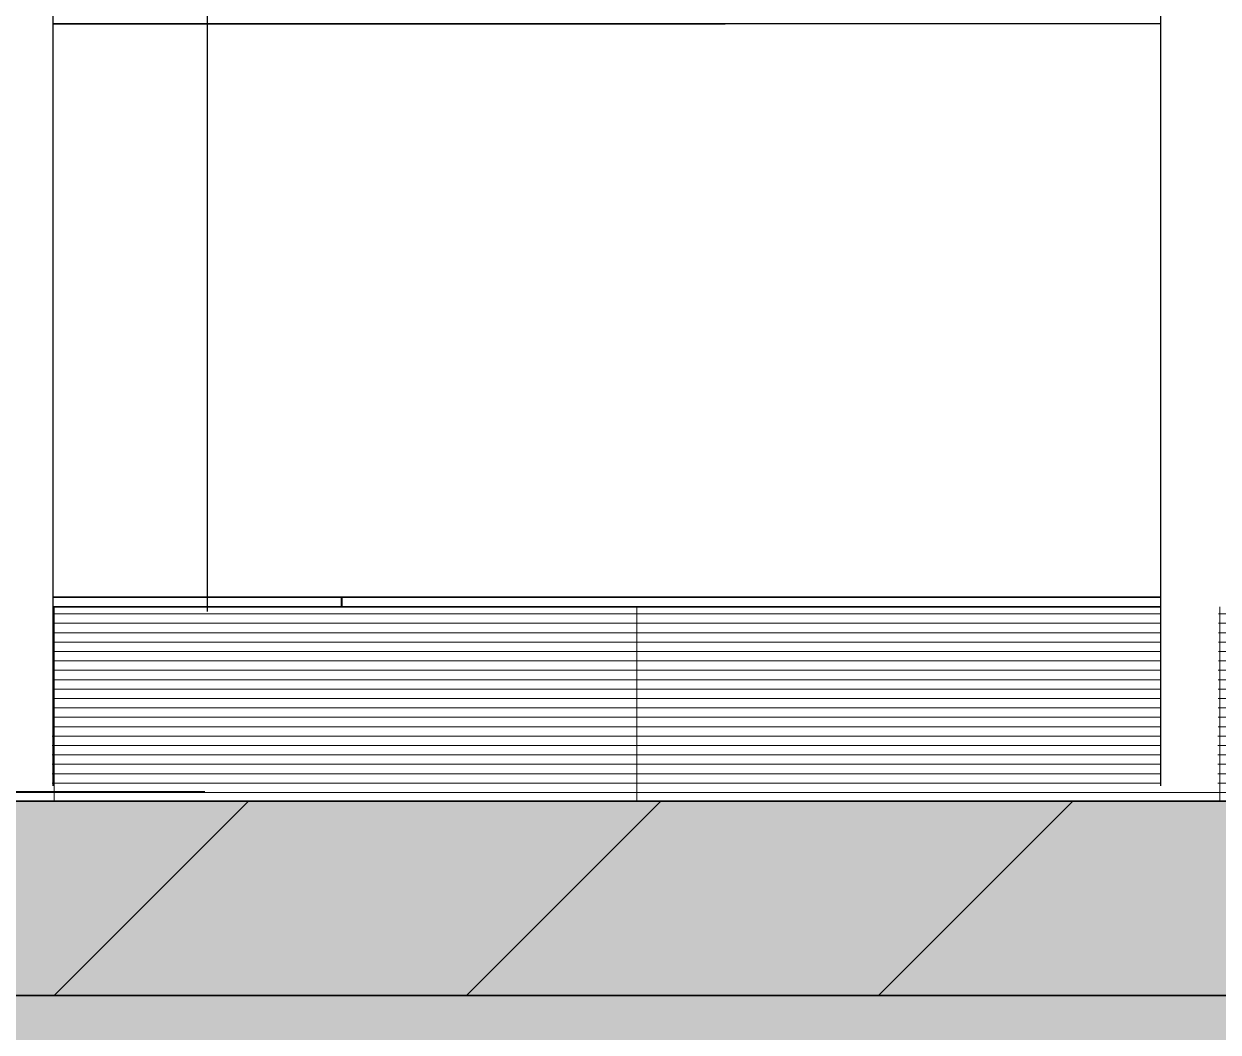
# Model space of a CAD drawing. Header units: millimetres. Extents: x 2519235 to 7246330, y 25937 to 201821.
# Drawn here: x 3124390 to 3125005, y 100971 to 101490 of the extents above; entities that cross this region are included whole.
import ezdxf
from ezdxf.enums import TextEntityAlignment as Align
from ezdxf.xclip import XClip

# ---------------------------------------------------------------- set-up
doc = ezdxf.new("R2010")
doc.units = ezdxf.units.MM
doc.header["$XCLIPFRAME"] = 0
doc.set_wipeout_variables(frame=1)
doc.linetypes.add('TA_GL_005.00000', pattern=[13.75, 5, -1.25, 1.25, -1.25, 5])
for name, color, linetype in [('000 - 0_HIDE_OBJ_FRAMING_DEF_SUB_1', 7, 'Continuous'), ('000 - 0_SYM_DWG_GRID-BUBBLE_MAIN_COLOR_1', 7, 'Continuous'), ('000 - 0_SYM_DWG_GRIDLINE_MAIN_COLOR_251', 7, 'Continuous'), ('000 - CONCRETE_COL_CUT_COLOR_1', 7, 'Continuous'), ('000 - CONCRETE_COL_HATCH_', 7, 'Continuous'), ('000 - CONCRETE_COL_WIPEOUT_', 7, 'Continuous'), ('000 - CONCRETE_WALL_CUT_COLOR_3', 7, 'Continuous'), ('000 - CONCRETE_WALL_CUT_COLOR_5', 7, 'Continuous')]:
    doc.layers.add(name, color=color, linetype=linetype)
doc.styles.add('Arial', font='arial.ttf', dxfattribs={"height": 300})
doc.styles.add('TA', font='', dxfattribs={"height": 4.5})
doc.styles.get('TA').set_extended_font_data('Cordia New')

# ---------------------------------------------------------------- blocks, each defined once
blk = doc.blocks.new('DPA_U BICYCLE PARKING 900 - DPA_U BICYCLE PARKING_650mm-30260349-ENTRANCE 1 - ELEVATION 4')
at = {"layer": '000 - 0_HIDE_OBJ_FRAMING_DEF_SUB_1', "color": 7}
for p, q in [((-3019322.3, 101097.82), (-3019322.3, 101960)), ((-3018752.3, 101960), (-3018752.3, 101097.82)), ((-3018342.74, 101090), (-3019937.3, 101090)), ((-3019937.3, 101090), (-3018342.74, 101090)), ((-3019322.81, 101090), (-3019351.79, 101090)), ((-3019351.79, 101090), (-3019322.81, 101090)), ((-3018751.79, 101090), (-3018722.81, 101090)), ((-3018722.81, 101090), (-3018751.79, 101090))]:
    blk.add_line(p, q, dxfattribs=at)
blk = doc.blocks.new('DPA_CP_Fence Type D - Fence Post Left w MRTA Logo-V120-ENTRANCE 1 - ELEVATION 4')
at = {"layer": '000 - 0_HIDE_OBJ_FRAMING_DEF_SUB_1', "color": 7}
blk.add_line((-3019322.3, 101490), (-3018976.39, 101490), dxfattribs=at)
blk = doc.blocks.new('Rectangular Mullion - Mullion_Beam 300x400-30276235-ENTRANCE 1 - ELEVATION 4')
at = {"layer": '000 - 0_HIDE_OBJ_FRAMING_DEF_SUB_1', "color": 7}
for p, q in [((-3018752.3, 101490), (-3019322.3, 101490)), ((-3018853.21, 101490), (-3018976.39, 101490))]:
    blk.add_line(p, q, dxfattribs=at)
blk = doc.blocks.new('Rectangular Mullion - Mullion_Beam 300x400-30277351-ENTRANCE 1 - ELEVATION 4')
at = {"layer": '000 - 0_HIDE_OBJ_FRAMING_DEF_SUB_1', "color": 7}
for p, q in [((-3018834.85, 101490), (-3018853.21, 101490)), ((-3018544.36, 101490), (-3018685.9, 101490)), ((-3018137.3, 101490), (-3018667.55, 101490))]:
    blk.add_line(p, q, dxfattribs=at)
blk = doc.blocks.new('DPA_U BICYCLE PARKING 900 - DPA_U BICYCLE PARKING_650mm-V204-ENTRANCE 1 - ELEVATION 4')
at = {"layer": '000 - 0_HIDE_OBJ_FRAMING_DEF_SUB_1', "color": 7}
for p, q in [((-3018752.3, 101966.48), (-3018752.3, 101190)), ((-3019322.3, 101190), (-3019322.3, 101961.9)), ((-3018752.25, 101190), (-3019322.3, 101190)), ((-3019322.3, 101190), (-3018752.25, 101190))]:
    blk.add_line(p, q, dxfattribs=at)
blk = doc.blocks.new('DPA_U BICYCLE PARKING 900 - DPA_U BICYCLE PARKING_650mm-V205-ENTRANCE 1 - ELEVATION 4')
at = {"layer": '000 - 0_HIDE_OBJ_FRAMING_DEF_SUB_1', "color": 7}
for p, q in [((-3018752.3, 101966.48), (-3018752.3, 101190)), ((-3019322.3, 101190), (-3019322.3, 101961.9)), ((-3018752.25, 101190), (-3019322.3, 101190)), ((-3019322.3, 101190), (-3018752.25, 101190))]:
    blk.add_line(p, q, dxfattribs=at)
blk = doc.blocks.new('DPA_Drainage Gutter_Landscape PP17_REV B - DPA_Drainage Gutter_Landscape PP17_REV B-36085645-ENTRANCE 1 - ELEVATION 4')
at = {"layer": '000 - 0_HIDE_OBJ_FRAMING_DEF_SUB_1', "color": 7}
for p, q in [((-3018950.62, 101195), (-3019322.3, 101195)), ((-3019322.3, 101195), (-3019173.54, 101195)), ((-3019293.98, 101195), (-3019322.3, 101195)), ((-3019322.3, 101195), (-3019271.99, 101195)), ((-3019237.43, 101195), (-3019322.3, 101195)), ((-3019322.3, 101195), (-3019320.92, 101195)), ((-3019266.49, 101195), (-3019322.3, 101195)), ((-3019322.3, 101195), (-3019242.92, 101195)), ((-3019322.3, 101195), (-3019173.75, 101195)), ((-3019173.75, 101195), (-3019322.3, 101195)), ((-3019322.3, 101195), (-3019305.19, 101195)), ((-3019305.19, 101195), (-3019322.3, 101195)), ((-3019215.79, 101195), (-3019322.3, 101195)), ((-3019322.3, 101195), (-3019300.85, 101195)), ((-3019322.3, 101195), (-3019308.48, 101195)), ((-3019308.48, 101195), (-3019322.3, 101195)), ((-3019322.3, 101195), (-3019279.41, 101195)), ((-3019303.81, 101195), (-3019322.3, 101195)), ((-3019322.3, 101195), (-3019250.35, 101195)), ((-3019273.91, 101195), (-3019322.3, 101195)), ((-3019322.3, 101195), (-3019221.29, 101195)), ((-3019244.85, 101195), (-3019322.3, 101195)), ((-3019320.92, 101195), (-3019213.86, 101195)), ((-3019208.36, 101195), (-3019315.42, 101195)), ((-3019315.42, 101195), (-3019291.86, 101195)), ((-3019279.41, 101195), (-3019302.98, 101195)), ((-3019300.85, 101195), (-3019193.79, 101195)), ((-3019271.99, 101195), (-3019293.98, 101195)), ((-3019291.86, 101195), (-3019184.8, 101195)), ((-3019182.59, 101195), (-3019289.65, 101195)), ((-3019289.65, 101195), (-3019267.66, 101195)), ((-3019179.3, 101195), (-3019286.36, 101195)), ((-3019286.36, 101195), (-3019262.8, 101195)), ((-3019250.35, 101195), (-3019273.91, 101195)), ((-3019267.66, 101195), (-3019160.59, 101195)), ((-3019242.92, 101195), (-3019266.49, 101195)), ((-3019262.8, 101195), (-3019155.73, 101195)), ((-3019155.1, 101195), (-3019262.16, 101195)), ((-3019262.16, 101195), (-3019238.59, 101195)), ((-3019150.23, 101195), (-3019257.3, 101195)), ((-3019257.3, 101195), (-3019233.73, 101195)), ((-3019221.29, 101195), (-3019244.85, 101195)), ((-3019238.59, 101195), (-3019131.53, 101195)), ((-3019213.86, 101195), (-3019237.43, 101195)), ((-3019233.73, 101195), (-3019126.67, 101195)), ((-3019126.03, 101195), (-3019233.09, 101195)), ((-3019233.09, 101195), (-3019209.53, 101195)), ((-3019121.17, 101195), (-3019228.23, 101195)), ((-3019228.23, 101195), (-3019204.67, 101195)), ((-3019193.79, 101195), (-3019215.79, 101195)), ((-3019209.53, 101195), (-3019102.47, 101195)), ((-3019184.8, 101195), (-3019208.36, 101195)), ((-3019204.67, 101195), (-3019097.61, 101195)), ((-3019096.97, 101195), (-3019204.03, 101195)), ((-3019204.03, 101195), (-3019180.46, 101195)), ((-3019092.11, 101195), (-3019199.17, 101195)), ((-3019199.17, 101195), (-3019175.6, 101195)), ((-3019160.59, 101195), (-3019182.59, 101195)), ((-3019180.46, 101195), (-3019073.4, 101195)), ((-3019155.73, 101195), (-3019179.3, 101195)), ((-3019175.6, 101195), (-3019068.54, 101195)), ((-3019067.9, 101195), (-3019174.97, 101195)), ((-3019174.97, 101195), (-3019151.4, 101195)), ((-3019173.75, 101190), (-3019173.75, 101195)), ((-3019173.54, 101195), (-3018752.3, 101195)), ((-3019173.54, 101190), (-3019173.54, 101195)), ((-3019170.11, 101195), (-3019146.54, 101195)), ((-3019063.04, 101195), (-3019170.11, 101195)), ((-3019131.53, 101195), (-3019154.35, 101195)), ((-3019151.4, 101195), (-3019044.34, 101195)), ((-3019126.67, 101195), (-3019150.23, 101195)), ((-3019146.54, 101195), (-3019039.48, 101195)), ((-3019038.84, 101195), (-3019145.9, 101195)), ((-3019145.9, 101195), (-3019122.34, 101195)), ((-3019033.98, 101195), (-3019141.04, 101195)), ((-3019141.04, 101195), (-3019117.48, 101195)), ((-3019102.47, 101195), (-3019126.03, 101195)), ((-3019122.34, 101195), (-3019015.28, 101195)), ((-3019097.61, 101195), (-3019121.17, 101195)), ((-3019117.48, 101195), (-3019010.41, 101195)), ((-3019009.78, 101195), (-3019116.84, 101195)), ((-3019116.84, 101195), (-3019093.27, 101195)), ((-3019111.98, 101195), (-3019088.41, 101195)), ((-3019004.92, 101195), (-3019111.98, 101195)), ((-3019073.4, 101195), (-3019096.97, 101195)), ((-3019093.27, 101195), (-3018986.21, 101195)), ((-3019068.54, 101195), (-3019092.11, 101195)), ((-3019088.41, 101195), (-3018981.35, 101195)), ((-3018980.71, 101195), (-3019087.78, 101195)), ((-3019087.78, 101195), (-3019064.21, 101195)), ((-3018975.85, 101195), (-3019082.91, 101195)), ((-3019082.91, 101195), (-3019059.35, 101195)), ((-3019044.34, 101195), (-3019067.9, 101195)), ((-3019064.21, 101195), (-3018957.15, 101195)), ((-3019039.48, 101195), (-3019063.04, 101195)), ((-3019059.35, 101195), (-3018952.29, 101195)), ((-3018951.65, 101195), (-3019058.71, 101195)), ((-3019058.71, 101195), (-3019035.15, 101195)), ((-3019053.85, 101195), (-3019030.29, 101195)), ((-3018946.79, 101195), (-3019053.85, 101195)), ((-3019015.28, 101195), (-3019038.84, 101195)), ((-3019035.15, 101195), (-3018928.08, 101195)), ((-3019010.41, 101195), (-3019033.98, 101195)), ((-3019030.29, 101195), (-3018923.22, 101195)), ((-3019029.65, 101195), (-3019006.08, 101195)), ((-3018922.59, 101195), (-3019029.65, 101195)), ((-3018917.73, 101195), (-3019024.79, 101195)), ((-3019024.79, 101195), (-3019001.22, 101195)), ((-3018986.21, 101195), (-3019009.78, 101195)), ((-3019006.08, 101195), (-3018899.02, 101195)), ((-3018981.35, 101195), (-3019004.92, 101195)), ((-3019001.22, 101195), (-3018894.16, 101195)), ((-3018893.52, 101195), (-3019000.58, 101195)), ((-3019000.58, 101195), (-3018977.02, 101195)), ((-3018995.72, 101195), (-3018972.16, 101195)), ((-3018888.66, 101195), (-3018995.72, 101195)), ((-3018957.15, 101195), (-3018980.71, 101195)), ((-3018977.02, 101195), (-3018869.96, 101195)), ((-3018952.29, 101195), (-3018975.85, 101195)), ((-3018972.16, 101195), (-3018865.1, 101195)), ((-3018971.52, 101195), (-3018947.96, 101195)), ((-3018864.46, 101195), (-3018971.52, 101195)), ((-3018859.6, 101195), (-3018966.66, 101195)), ((-3018966.66, 101195), (-3018944.67, 101195)), ((-3018928.08, 101195), (-3018951.65, 101195)), ((-3018752.3, 101195), (-3018950.62, 101195)), ((-3018752.3, 101195), (-3018950.41, 101195)), ((-3018950.41, 101195), (-3018752.3, 101195)), ((-3018947.96, 101195), (-3018840.89, 101195)), ((-3018923.22, 101195), (-3018946.79, 101195)), ((-3018944.67, 101195), (-3018837.6, 101195)), ((-3018835.39, 101195), (-3018942.46, 101195)), ((-3018942.46, 101195), (-3018918.89, 101195)), ((-3018826.4, 101195), (-3018933.46, 101195)), ((-3018933.46, 101195), (-3018911.47, 101195)), ((-3018899.02, 101195), (-3018922.59, 101195)), ((-3018918.89, 101195), (-3018811.83, 101195)), ((-3018894.16, 101195), (-3018917.73, 101195)), ((-3018913.39, 101195), (-3018889.83, 101195)), ((-3018806.33, 101195), (-3018913.39, 101195)), ((-3018911.47, 101195), (-3018804.4, 101195)), ((-3018798.91, 101195), (-3018905.97, 101195)), ((-3018905.97, 101195), (-3018882.4, 101195)), ((-3018869.96, 101195), (-3018893.52, 101195)), ((-3018889.83, 101195), (-3018782.77, 101195)), ((-3018865.1, 101195), (-3018888.66, 101195)), ((-3018777.27, 101195), (-3018884.33, 101195)), ((-3018884.33, 101195), (-3018860.76, 101195)), ((-3018882.4, 101195), (-3018775.34, 101195)), ((-3018769.84, 101195), (-3018876.9, 101195)), ((-3018876.9, 101195), (-3018853.34, 101195)), ((-3018840.89, 101195), (-3018864.46, 101195)), ((-3018860.76, 101195), (-3018753.7, 101195)), ((-3018837.6, 101195), (-3018859.6, 101195)), ((-3018752.3, 101195), (-3018855.27, 101195)), ((-3018855.27, 101195), (-3018833.27, 101195)), ((-3018853.34, 101195), (-3018752.3, 101195)), ((-3018752.3, 101195), (-3018847.84, 101195)), ((-3018847.84, 101195), (-3018824.28, 101195)), ((-3018811.83, 101195), (-3018835.39, 101195)), ((-3018833.27, 101195), (-3018752.3, 101195)), ((-3018804.4, 101195), (-3018826.4, 101195)), ((-3018824.28, 101195), (-3018752.3, 101195)), ((-3018752.3, 101195), (-3018822.07, 101195)), ((-3018822.07, 101195), (-3018800.07, 101195)), ((-3018752.3, 101195), (-3018818.78, 101195)), ((-3018818.78, 101195), (-3018795.21, 101195)), ((-3018782.77, 101195), (-3018806.33, 101195)), ((-3018800.07, 101195), (-3018752.3, 101195)), ((-3018775.34, 101195), (-3018798.91, 101195)), ((-3018795.21, 101195), (-3018752.3, 101195)), ((-3018752.3, 101195), (-3018794.57, 101195)), ((-3018794.57, 101195), (-3018771.01, 101195)), ((-3018752.3, 101195), (-3018789.71, 101195)), ((-3018789.71, 101195), (-3018766.15, 101195)), ((-3018753.7, 101195), (-3018777.27, 101195)), ((-3018771.01, 101195), (-3018752.3, 101195)), ((-3018752.3, 101195), (-3018769.84, 101195)), ((-3018766.15, 101195), (-3018752.3, 101195)), ((-3018752.3, 101195), (-3018765.51, 101195)), ((-3018765.51, 101195), (-3018752.3, 101195)), ((-3018752.3, 101195), (-3018760.65, 101195)), ((-3018760.65, 101195), (-3018752.3, 101195))]:
    blk.add_line(p, q, dxfattribs=at)
blk = doc.blocks.new('DPA_Drainage underground Gutter_LA PP17_REV B - DPA_Drainage underground Gutter_LA PP17_REV B-33339182-ENTRANCE 1 - ELEVATION 4')
at = {"layer": '000 - 0_HIDE_OBJ_FRAMING_DEF_SUB_1', "color": 7}
blk.add_line((-3023037.3, 101090), (-3018137.3, 101090), dxfattribs=at)
blk.add_line((-3023037.3, 101090), (-3018137.3, 101090), dxfattribs=at)
blk.add_line((-3023037.3, 101090), (-3018137.3, 101090), dxfattribs=at)
blk.add_line((-3023037.3, 101090), (-3018137.3, 101090), dxfattribs=at)
blk = doc.blocks.new('DPA_GM_Tactile Tile Line Base_DIrect - Direction Tactile-34438754-ENTRANCE 1 - ELEVATION 4')
at = {"layer": '000 - 0_HIDE_OBJ_FRAMING_DEF_SUB_1', "color": 7, "lineweight": 9}
for p, q in [((-3019244.09, 101095), (-3019549.09, 101095)), ((-3019549.09, 101095), (-3019244.09, 101095)), ((-3019244.09, 101095), (-3019549.09, 101095)), ((-3019549.09, 101095), (-3019244.09, 101095)), ((-3019244.09, 101095), (-3019549.09, 101095)), ((-3019549.09, 101095), (-3019244.09, 101095)), ((-3019244.09, 101095), (-3019549.09, 101095)), ((-3019549.09, 101095), (-3019244.09, 101095)), ((-3019244.09, 101095), (-3019549.09, 101095)), ((-3019549.09, 101095), (-3019244.09, 101095)), ((-3019244.09, 101095), (-3019549.09, 101095)), ((-3019549.09, 101095), (-3019244.09, 101095)), ((-3019244.09, 101095), (-3019549.09, 101095)), ((-3019549.09, 101095), (-3019244.09, 101095)), ((-3019244.09, 101095), (-3019549.09, 101095)), ((-3019549.09, 101095), (-3019244.09, 101095)), ((-3019536.09, 101095), (-3019456.09, 101095)), ((-3019536.09, 101095), (-3019456.09, 101095)), ((-3019536.09, 101095), (-3019456.09, 101095)), ((-3019536.09, 101095), (-3019456.09, 101095)), ((-3019536.09, 101095), (-3019456.09, 101095)), ((-3019536.09, 101095), (-3019456.09, 101095)), ((-3019536.09, 101095), (-3019456.09, 101095)), ((-3019536.09, 101095), (-3019456.09, 101095)), ((-3019536.09, 101095), (-3019456.09, 101095)), ((-3019536.09, 101095), (-3019456.09, 101095)), ((-3019536.09, 101095), (-3019456.09, 101095)), ((-3019536.09, 101095), (-3019456.09, 101095)), ((-3019536.09, 101095), (-3019456.09, 101095)), ((-3019536.09, 101095), (-3019456.09, 101095)), ((-3019536.09, 101095), (-3019456.09, 101095)), ((-3019536.09, 101095), (-3019456.09, 101095)), ((-3019439.09, 101095), (-3019359.09, 101095)), ((-3019439.09, 101095), (-3019359.09, 101095)), ((-3019439.09, 101095), (-3019359.09, 101095)), ((-3019439.09, 101095), (-3019359.09, 101095)), ((-3019439.09, 101095), (-3019359.09, 101095)), ((-3019439.09, 101095), (-3019359.09, 101095)), ((-3019439.09, 101095), (-3019359.09, 101095)), ((-3019439.09, 101095), (-3019359.09, 101095)), ((-3019439.09, 101095), (-3019359.09, 101095)), ((-3019439.09, 101095), (-3019359.09, 101095)), ((-3019439.09, 101095), (-3019359.09, 101095)), ((-3019439.09, 101095), (-3019359.09, 101095)), ((-3019439.09, 101095), (-3019359.09, 101095)), ((-3019439.09, 101095), (-3019359.09, 101095)), ((-3019439.09, 101095), (-3019359.09, 101095)), ((-3019439.09, 101095), (-3019359.09, 101095)), ((-3019342.09, 101095), (-3019262.09, 101095)), ((-3019342.09, 101095), (-3019262.09, 101095)), ((-3019342.09, 101095), (-3019262.09, 101095)), ((-3019342.09, 101095), (-3019262.09, 101095)), ((-3019342.09, 101095), (-3019262.09, 101095)), ((-3019342.09, 101095), (-3019262.09, 101095)), ((-3019342.09, 101095), (-3019262.09, 101095)), ((-3019342.09, 101095), (-3019262.09, 101095)), ((-3019342.09, 101095), (-3019262.09, 101095)), ((-3019342.09, 101095), (-3019262.09, 101095)), ((-3019342.09, 101095), (-3019262.09, 101095)), ((-3019342.09, 101095), (-3019262.09, 101095)), ((-3019342.09, 101095), (-3019262.09, 101095)), ((-3019342.09, 101095), (-3019262.09, 101095)), ((-3019342.09, 101095), (-3019262.09, 101095)), ((-3019342.09, 101095), (-3019262.09, 101095))]:
    blk.add_line(p, q, dxfattribs=at)
blk = doc.blocks.new('A$C9a10139f')
at = {"layer": '000 - 0_HIDE_OBJ_FRAMING_DEF_SUB_1', "lineweight": 25}
h = blk.add_hatch(dxfattribs=at)
h.set_pattern_fill('FP_31', style=0, pattern_type=2)
h.set_pattern_definition([(50, (2976342.74, -103500), (364.36793, -31.878294), [38.1, -419.1]), (355, (2976342.74, -103500), (-70.48585, 382.113303), [30.48, -335.28]), (100.451, (2976373.1, -103502.66), (293.885003, 350.233376), [32.38, -356.18]), (46.184, (2976342.74, -103398.4), (542.15848, -84.08583), [57.15, -628.65]), (96.636, (2976387.9, -103405.4), (474.8049, 494.85542), [48.57, -534.27]), (351.184, (2976342.74, -103398.4), (474.8102, 494.85008), [45.72, -502.92]), (21, (2976393.54, -103423.8), (303.228468, -204.530462), [38.1, -419.1]), (326, (2976393.54, -103423.8), (123.60389, 368.376044), [30.48, -335.28]), (71.451, (2976418.8, -103440.84), (426.834125, 163.842736), [32.38, -356.18]), (37.5, (2976342.74, -103500), (6.1766457, 169.1101516), [16.764, -314.452, 16.764, -323.596, -336.55]), (37.5, (2976342.74, -103500), (6.1766457, 169.1101516), [-671.576, 16.764, -319.786]), (7.5, (2976342.74, -103500), (133.638876, 200.361494), [16.764, -177.292, 16.764, -306.832, -128.27]), (7.5, (2976342.74, -103500), (133.638876, 200.361494), [-517.652, 16.764, -111.506]), (327.5, (2976229.46, -103500), (271.181819, -11.4583626), [16.764, -110.236, 16.764, -379.476, -525.78]), (327.5, (2976229.46, -103500), (271.181819, -11.4583626), [-523.24, 16.764, -509.016]), (317.5, (2976178.66, -103500), (296.25851, 50.852847), [16.764, -148.336, 16.764, -246.38, -373.38]), (317.5, (2976178.66, -103500), (296.25851, 50.852847), [-428.244, 16.764, -356.616])])
h.paths.add_polyline_path([(-48851.67, -3211.05), (-48551.67, -3211.05), (-48551.67, -2760), (-4210.34, -2760), (-4210.34, -3211.05), (-3910.34, -3210), (-3910.34, -2760), (1028.19, -2760), (1028.19, -2510), (-3910.34, -2510), (-3910.34, -2010), (-4210.34, -2010), (-4210.34, -2510), (-48551.67, -2510), (-48551.67, -2110), (-48851.67, -2110), (-48851.67, -2510), (-49985.39, -2510), (-49985.39, -2760), (-48851.67, -2760), (-48851.67, -3160)])
at = {"layer": '000 - 0_HIDE_OBJ_FRAMING_DEF_SUB_1', "lineweight": 9}
h = blk.add_hatch(dxfattribs=at)
h.set_pattern_fill('FP_19', style=0, pattern_type=2)
h.set_pattern_definition([(0, (2976205.4405, 5916.337), (0, 4.838), []), (90, (2976205.44, 5916.34), (-300, 2e-14), [])])
h.paths.add_polyline_path([(-44505.42, -2410), (-42000, -2410), (-42000, -2408), (-41991.9, -2408), (-41991.9, -2405), (-41958.1, -2405), (-41958.1, -2408), (-41941.9, -2408), (-41941.9, -2405), (-41908.1, -2405), (-41908.1, -2408), (-41891.9, -2408), (-41891.9, -2405), (-41858.1, -2405), (-41858.1, -2408), (-41841.9, -2408), (-41841.9, -2405), (-41808.1, -2405), (-41808.1, -2408), (-41794.56, -2408), (-41794.56, -2310), (-42379.56, -2310), (-42380.07, -2402), (-42409.05, -2402), (-42409.56, -2401.94), (-42409.56, -2310), (-42979.56, -2310), (-42980.07, -2402), (-43009.05, -2402), (-43009.56, -2401.94), (-43009.56, -2310), (-45607.2, -2310), (-45601.41, -2320.16), (-45607.91, -2321.09), (-45657.65, -2323.19), (-45805.71, -2325.53), (-46040.26, -2326.33), (-46262.7, -2324.89), (-46383.85, -2322.18), (-46410.47, -2319.97), (-46403.8, -2310), (-46994.56, -2310), (-46994.56, -2410), (-44605.05, -2410)])
h.paths.add_polyline_path([(-47976.67, -2410), (-47644.56, -2410), (-47644.56, -2310), (-47976.67, -2310), (-47976.67, -2405.8)])
h.paths.add_polyline_path([(-44007.24, -2400.41), (-44950, -2400.41), (-44950, -2396.37), (-44790, -2396.37), (-44790, -2382.67), (-44950, -2382.67), (-44950, -2380.97), (-43850, -2380.97), (-43850, -2382.67), (-44010, -2382.67), (-44010, -2396.37), (-43850, -2396.37), (-43850, -2400.41), (-43907.6, -2400.41)])
h.paths.add_polyline_path([(-44010, -2380.09), (-44790, -2380.09), (-44790, -2365.97), (-44010, -2365.97)])
h.paths.add_polyline_path([(-43850, -2364.93), (-44950, -2364.93), (-44950, -2363.23), (-43850, -2363.23)])
h.paths.add_polyline_path([(-45475.5, -2364.79), (-46535.5, -2364.79), (-46535.5, -2363.09), (-45475.5, -2363.09)])
h.paths.add_polyline_path([(-44010, -2362.35), (-44790, -2362.35), (-44790, -2348.23), (-44010, -2348.23)])
h = blk.add_hatch(dxfattribs=at)
h.set_pattern_fill('FP_30', style=0, pattern_type=2)
h.set_pattern_definition([(45, (2976342.74, -103500), (-106.066017, 106.066017), [])])
h.paths.add_polyline_path([(300, -2510), (1028.19, -2510), (1028.19, -2410), (-3910.34, -2410), (-3910.34, -2510), (-2160.16, -2510)])
h.paths.add_polyline_path([(-49188.3, -2510), (-48901.67, -2510), (-48902.08, -2410), (-49985.39, -2410), (-49985.39, -2510)])
h.paths.add_polyline_path([(-48551.67, -2510), (-4210.34, -2510), (-4210.34, -2410), (-48551.67, -2410)])
at = {"layer": '000 - 0_HIDE_OBJ_FRAMING_DEF_SUB_1', "color": 7}
for p, q in [((-42979.56, -2310), (-42409.5, -2310)), ((-42830.81, -2310), (-42979.56, -2310)), ((-42979.56, -2310), (-42409.5, -2310)), ((-42409.5, -2310), (-42830.8, -2310)), ((-4210.34, -2410), (-48551.67, -2410)), ((-48551.67, -2410), (-4210.34, -2410)), ((-4210.34, -2410), (-48551.67, -2410)), ((-4210.34, -2410), (-48551.67, -2410)), ((-4210.34, -2410), (-48551.67, -2410)), ((-47834.77, -2410), (-20500, -2410)), ((-42000, -2410), (-46994.56, -2410)), ((-42000, -2410), (-46994.56, -2410)), ((-48551.67, -2510), (-4210.34, -2510)), ((-4210.34, -2510), (-48551.67, -2510))]:
    blk.add_line(p, q, dxfattribs=at)
for name in ['DPA_CP_Fence Type D - Fence Post Left w MRTA Logo-V120-ENTRANCE 1 - ELEVATION 4', 'DPA_U BICYCLE PARKING 900 - DPA_U BICYCLE PARKING_650mm-V204-ENTRANCE 1 - ELEVATION 4', 'DPA_U BICYCLE PARKING 900 - DPA_U BICYCLE PARKING_650mm-V205-ENTRANCE 1 - ELEVATION 4', 'DPA_U BICYCLE PARKING 900 - DPA_U BICYCLE PARKING_650mm-V205-ENTRANCE 1 - ELEVATION 4', 'DPA_U BICYCLE PARKING 900 - DPA_U BICYCLE PARKING_650mm-V205-ENTRANCE 1 - ELEVATION 4', 'DPA_U BICYCLE PARKING 900 - DPA_U BICYCLE PARKING_650mm-V205-ENTRANCE 1 - ELEVATION 4', 'DPA_U BICYCLE PARKING 900 - DPA_U BICYCLE PARKING_650mm-V205-ENTRANCE 1 - ELEVATION 4', 'DPA_U BICYCLE PARKING 900 - DPA_U BICYCLE PARKING_650mm-30260349-ENTRANCE 1 - ELEVATION 4', 'Rectangular Mullion - Mullion_Beam 300x400-30276235-ENTRANCE 1 - ELEVATION 4', 'Rectangular Mullion - Mullion_Beam 300x400-30277351-ENTRANCE 1 - ELEVATION 4', 'DPA_Drainage Gutter_Landscape PP17_REV B - DPA_Drainage Gutter_Landscape PP17_REV B-36085645-ENTRANCE 1 - ELEVATION 4', 'DPA_GM_Tactile Tile Line Base_DIrect - Direction Tactile-34438754-ENTRANCE 1 - ELEVATION 4', 'DPA_Drainage underground Gutter_LA PP17_REV B - DPA_Drainage underground Gutter_LA PP17_REV B-33339182-ENTRANCE 1 - ELEVATION 4']:
    blk.add_blockref(name, (2976342.74, -103500), dxfattribs=at)
blk = doc.blocks.new('*U971')
at = {"layer": '000 - 0_SYM_DWG_GRIDLINE_MAIN_COLOR_251', "color": 7, "linetype": 'ByBlock', "ltscale": 5}
blk.add_line((20, 0), (-348.8, 0), dxfattribs=at)
at = {"color": 7, "style": 'TA', "flags": 1}
blk.add_attdef('LOCATION', (6, -6), '', height=4.5, rotation=270, dxfattribs=at)
at = {"layer": '000 - 0_SYM_DWG_GRID-BUBBLE_MAIN_COLOR_1', "color": 7, "style": 'Arial'}
blk.add_attdef('GRID-HEAD', text='', height=4, rotation=90, dxfattribs=at).set_placement((42.25, 0), align=Align.MIDDLE_CENTER)
blk = doc.blocks.new('W-1-PP17-ENT1_REV02_20260415-163734_PP17_ENT1_ELE3_DIMS')
at = {"layer": '000 - 0_SYM_DWG_GRIDLINE_MAIN_COLOR_251', "color": 7, "linetype": 'TA_GL_005.00000', "xscale": 50, "yscale": 50, "zscale": 50, "rotation": 270}
blk.add_blockref('*U971', (-18300, 100000), dxfattribs=at)
blk = doc.blocks.new('*U1675')
at = {"layer": '000 - CONCRETE_COL_HATCH_'}
h = blk.add_hatch(dxfattribs=at)
h.set_pattern_fill('AR-CONC', scale=0.04)
h.set_pattern_definition([(50, (511441.48, -852859.976), (7.28738676, -0.63756342), [0.762, -8.382]), (355, (511441.48, -852859.976), (-1.409736857, 7.64227381), [0.6096, -6.705623367]), (100.4514447, (511442.087, -852860.029), (5.877649884, 7.004710076), [0.64760035, -7.123609784]), (46.1842, (511441.48, -852857.944), (10.843161636, -1.68169312), [1.143, -12.573]), (96.6355576, (511442.383, -852858.084), (9.49616536, 9.89704498), [0.97140093, -10.68542433]), (351.1841512, (511441.48, -852857.944), (9.49616536, 9.89704498), [0.91439868, -10.05838928]), (21, (511442.496, -852858.452), (6.06457565, -4.090607927), [0.762, -8.382]), (326, (511442.496, -852858.452), (2.472081134, 7.367518645), [0.6096, -6.7056]), (71.451445, (511443.001, -852858.793), (8.53665677, 3.276910755), [0.64760035, -7.123597504]), (37.5, (511441.4798, -852859.9761), (0.12354413, 3.382201555), [0, -6.62432, 0, -6.8072, 0, -6.731]), (7.5, (511441.4798, -852859.976), (2.6727865, 4.007222993), [0, -3.88112, 0, -6.47192, 0, -2.5654]), (327.5, (511439.214, -852859.976), (5.423623807, -0.22914976), [0, -2.54, 0, -7.9248, 0, -10.5156]), (317.5, (511438.198, -852859.976), (5.925167255, 1.017059641), [0, -3.302, 0, -5.26288, 0, -7.4676])])
h.paths.add_polyline_path([(0, 0), (0, -250), (1133.72, -250), (1133.72, -650), (1133.72, -701.05), (1433.72, -701.05), (1433.72, -250), (45775.06, -250), (45775.06, -701.05), (46075.06, -700), (46075.06, -250), (51013.58, -250), (51013.58, 0), (46075.06, 0), (46075.05, 500), (45775.06, 500), (45775.06, 0), (1433.72, 0), (1433.72, 400), (1133.72, 400), (1133.72, 0)])
at = {"layer": '000 - CONCRETE_COL_CUT_COLOR_1', "color": 7, "lineweight": -2}
blk.add_lwpolyline([(45775.06, 0), (1433.72, 0), (1433.72, 400), (1133.72, 400)], dxfattribs=at)
blk = doc.blocks.new('*U994')
at = {"layer": '000 - CONCRETE_COL_HATCH_'}
h = blk.add_hatch(dxfattribs=at)
h.set_pattern_fill('ANSI31', scale=0.25)
h.set_pattern_definition([(45, (88682.6727, -845106.8257), (-0.5612660076, 0.5612660076), [])])
h.paths.add_polyline_path([(0, 0), (44341.34, 0), (44341.34, 100), (0, 100)])
at = {"layer": '000 - CONCRETE_COL_CUT_COLOR_1', "color": 7}
for points in [[(0, 0), (44341.34, 0)], [(44341.34, 100), (0, 100)]]:
    blk.add_lwpolyline(points, dxfattribs=at)
blk = doc.blocks.new('A$Ca70fc861')
at = {"layer": '000 - CONCRETE_WALL_CUT_COLOR_3', "color": 7}
blk.add_blockref('*U994', (300, -400), dxfattribs=at)
at = {"layer": '000 - CONCRETE_WALL_CUT_COLOR_5', "color": 7}
blk.add_blockref('*U1675', (-1133.72, -400), dxfattribs=at)

msp = doc.modelspace()

# ---------------------------------------------------------------- block references
at = {"color": 7}
ref = msp.add_blockref('W-1-PP17-ENT1_REV02_20260415-163734_PP17_ENT1_ELE3_DIMS', (3142784.512, 0), dxfattribs=at)
XClip(ref).set_block_clipping_path([(-30746.20774421, 96626.6495575322), (8009.3387503899, 118826.648907504)])
ref = msp.add_blockref('A$C9a10139f', (3167384.512, 103500), dxfattribs=at)
XClip(ref).set_block_clipping_path([(-44584.6829968677, -6873.3504424678), (-16596.2077442068, 14432.3271690989)])

# ---------------------------------------------------------------- next in the draw order: block references
ref = msp.add_blockref('A$Ca70fc861', (3118532.839, 101390), dxfattribs=at)
XClip(ref).set_block_clipping_path([(4262.5213767327, -2560.0000000065), (32058.9201209629, 15792.1869267942)])

doc.saveas('drawing.dxf')
